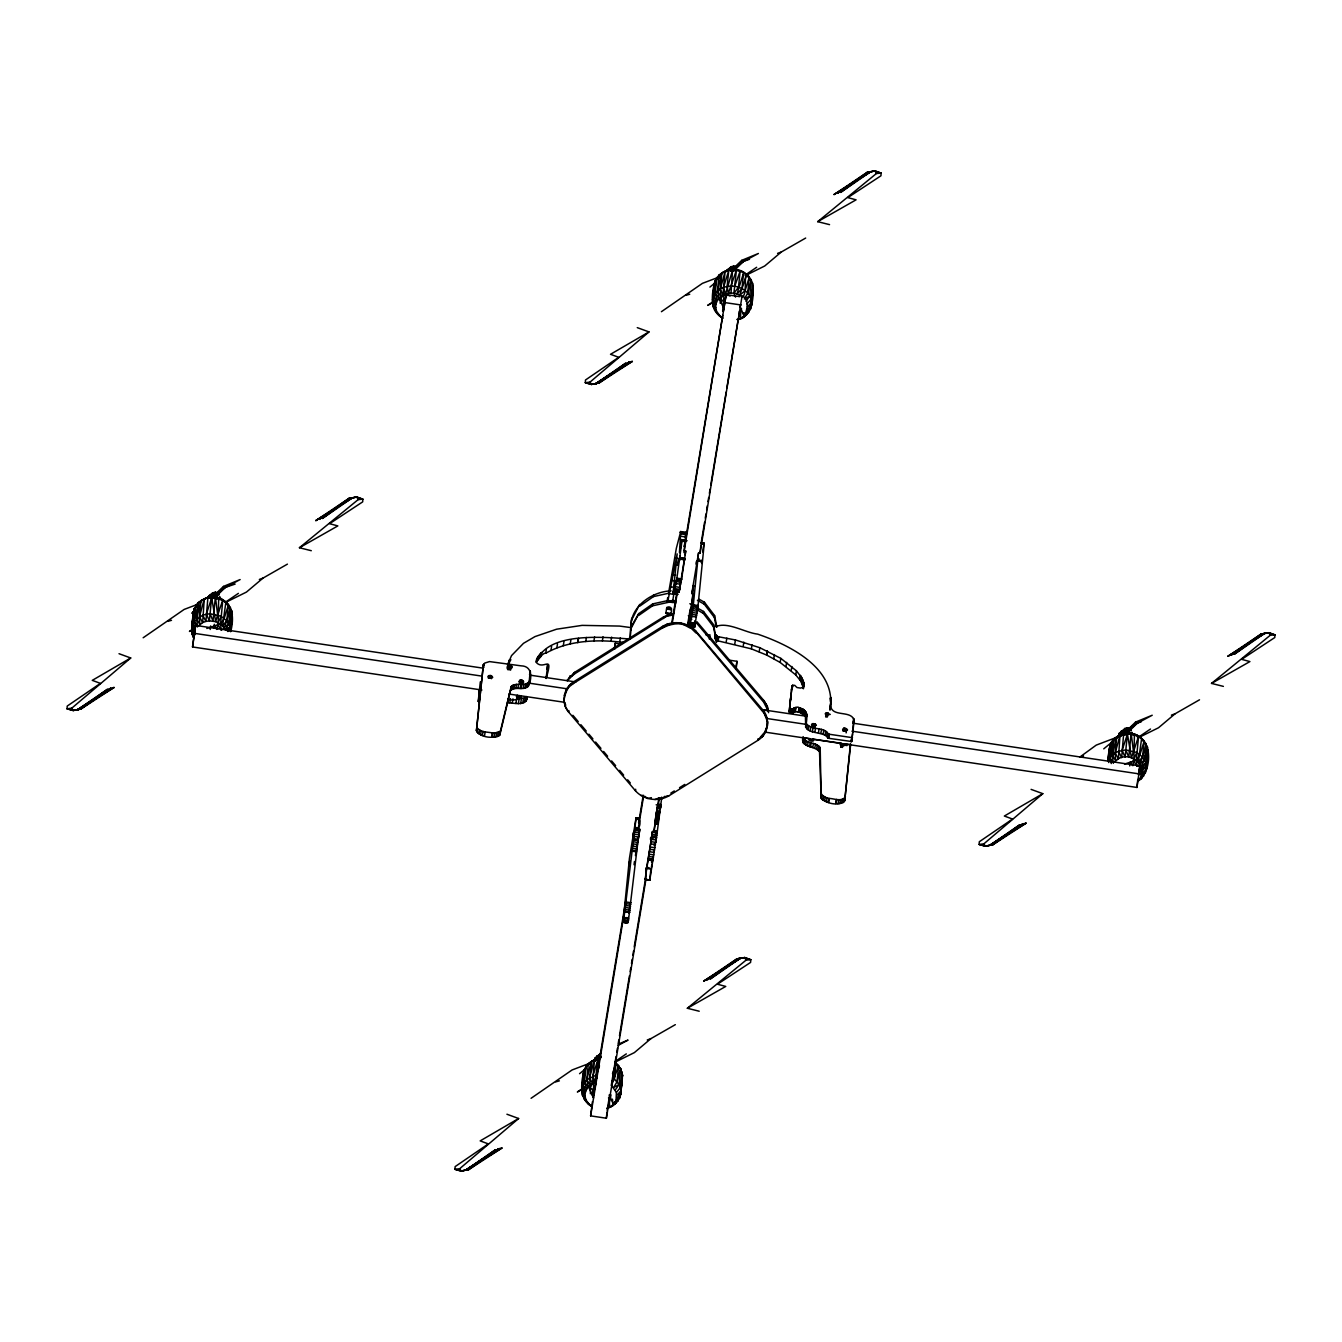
<?xml version="1.0" encoding="UTF-8"?>
<svg xmlns="http://www.w3.org/2000/svg" width="1342" height="1342" viewBox="0 0 1342 1342"><rect width="100%" height="100%" fill="white"/><g stroke="black" fill="none" stroke-linecap="round" stroke-linejoin="round"><path stroke-width="1.5" d="M193.869 633.474L193.449 637.467C187.729 625.942 199.052 614.753 198.13 602.893L205.762 598.247L204.252 599.035L202.659 622.571L197.526 626.647L194.322 621.531L195.882 605.527C201.619 597.945 212.992 594.187 221.598 599.136C233.944 605.024 233.726 620.004 230.757 631.461M850.459 743.585L844.755 800.587C839.421 806.693 826.605 803.69 821.203 798.373L819.526 751.906C815.382 745.515 799.295 747.913 803.17 736.624M805.653 725.418L805.368 714.548L805.133 715.907L799.765 712.367L794.43 711.612L791.394 713.139L789.146 711.881L792.099 685.678L794.682 685.292L796.997 687.557L800.402 688.077L802.684 687.456L803.942 685.494L802.231 678.415L796.427 670.832L780.843 658.385L759.84 647.716L735.45 639.966L717.718 636.611L715.403 634.481L714.732 638.54M1113.29 762.86L1112.367 755.127L1116.712 736.909L1118.792 735.986C1108.911 740.616 1108.425 750.933 1108.442 760.713L1110.069 757.76L1113.877 739.123L1121.509 734.477L1120 735.265L1118.406 758.8L1113.29 762.86L1110.069 757.76L1111.629 741.74C1118.372 732.397 1133.235 729.863 1141.623 738.469C1152.51 747.813 1150.027 772.707 1138.704 780.708M758.079 738.721L757.928 740.314L760.713 736.808L762.373 736.674C768.211 728.991 769.671 717.517 762.843 709.968L696.062 631.294C687.926 622.067 673.147 620.021 662.663 626.328L573.638 681.82C563.338 687.909 560.855 703.124 568.706 712.166L635.504 790.857C643.757 800.067 658.301 802.08 668.903 795.823L757.928 740.314C767.641 734.577 771.281 719.866 762.692 711.562L692.573 627.972L690.526 628.257L680.377 622.856L669.104 625.07L662.512 627.922L573.47 683.413L566.727 688.748L527.456 682.91M805.519 727.079C806.861 720.587 809.159 709.582 799.983 708.19C796.024 704.483 792.669 711.763 789.817 707.67M852.791 732.43L853.445 721.711M193.449 637.467L193.516 633.642M831.117 697.555L829.943 710.136C837.643 668.735 790.069 645.217 757.676 634.129C745.095 632.636 728.001 621.631 716.209 626.462M702.269 560.134C700.625 567.733 704.064 560 697.152 561.224L691.784 593.583L693.512 585.934L689.855 626.295L694.602 627.217L697.991 606.098L704.215 543.829L701.078 542.621M679.505 551.562L680.713 531.516L676.368 548.173L668.467 593.701M685.359 540.155L685.443 532.22L680.428 531.549M679.706 588.35C679.74 580.7 681.367 598.331 674.305 590.95L672.476 602.474L667.729 601.853L677.173 553.86L673.047 593.885L675.127 581.354L674.321 591.57L675.68 582.73L675.429 585.011M679.018 591.856L673.483 591.218M507.444 664.961L511.537 655.601L523.497 643.321L534.988 636.594L556.595 629.197L582.109 625.372L619.551 626.077L630.74 627.57L630.237 637.265L630.774 627.502L638.758 613.613L652.698 603.9L668.232 600.478M631.076 630.019C628.459 607.943 650.786 591.637 671.084 590.832M631.696 618.293L630.74 627.57M592.124 1106.68L588.266 1103.694L592.124 1106.68C579.409 1100.121 580.767 1084.386 583.552 1072.543C584.911 1064.323 592.946 1059.241 600.595 1057.815L591.185 1061.539L586.773 1079.824L588.433 1086.668L593.567 1097.84M611.046 1094.904C605.091 1119.446 615.072 1100.625 620.759 1094.351L622.503 1074.992L620.608 1068.584L615.525 1062.898L620.608 1068.584L619.065 1084.571C624.751 1094.334 616.917 1105.875 606.886 1108.375L613.126 1105.355L612.422 1099.148M673.03 593.869L677.777 594.506M684.219 546.362L685.175 540.524L684.168 550.824L685.745 551.059L681.551 579.509L676.804 578.872L681.954 541.162C681.904 536.666 679.455 556.98 679.471 551.898M722.784 318.138L718.926 315.169L722.784 318.138C710.069 311.596 711.445 295.861 714.212 284.018C715.873 274.808 725.703 269.054 734.56 269.172C743.552 269.893 752.191 277.308 753.181 286.467C753.466 299.132 752.56 316.209 737.546 319.849L743.803 316.813L744.189 312.787M482.751 668.048L484.68 663.082L489.528 661.589L521.048 665.833C532.22 665.967 532.17 677.626 528.714 685.661C524.202 691.466 515.479 685.695 510.497 690.627L499.744 735.231C493.017 738.956 480.117 737.681 476.444 730.484L483.372 664.642L476.444 730.484M1142.663 766.483L1141.539 778.511L1138.368 780.306C1150.866 768.278 1131.356 750.681 1118.406 758.8L1115.202 752.979L1116.712 736.909L1124.613 733.47L1120 735.265L1115.202 752.979L1115.571 760.595L1112.367 755.127L1113.877 739.123L1116.46 737.966M197.526 626.647L196.62 618.914L200.948 600.696L203.028 599.757C194.925 603.866 191.94 612.137 192.879 620.826M1108.425 760.897L1110.019 744.709L1107.871 761.451M1138.318 774.435L1142.243 773.177L1146.32 769.687L1148.081 750.379L1146.32 747.578M583.065 1081.669L582.394 1095.156L589.423 1104.634L583.703 1098.31L585.817 1099.266C583.116 1092.321 588.031 1084.487 594.959 1082.625L598.096 1058.888L594.489 1059.912L589.574 1077.66L590.312 1084.94L586.773 1079.824L588.333 1063.72L594.472 1059.794L592.51 1083.615L589.574 1077.66L591.906 1061.606L586.068 1066.336L581.942 1088.58L585.213 1093.126L581.807 1091.902L583.552 1072.543L582.881 1085.376L585.817 1090.828L581.942 1088.58L583.351 1075.881M684.101 561.593L684.386 559.329L679.052 592.275M741.505 308.392C735.986 336.07 758.045 298.26 739.694 295.324C729.461 288.715 711.814 297.672 716.477 310.74L714.363 309.784L720.1 316.108L713.055 306.613L713.239 302.755M713.625 295.055L714.212 284.018L712.602 300.038L715.873 304.6L712.468 303.359L714.011 287.339L714.212 294.636M230.656 631.646L231.126 622.52M636.058 818.519L639.211 818.989L636.091 818.066C642.214 816.339 640.553 831.956 635.068 828.534L639.782 829.255L638.725 837.056L633.994 836.368L636.074 817.781L629.465 858.125L623.174 920.931C625.791 928.144 633.676 915.311 623.929 917.995L623.141 922.071L627.855 922.776M627.821 922.675L628.308 917.492M632.921 836.972L633.676 831.973L632.938 836.989M633.978 835.915L634.212 833.902M634.447 861.53L634.061 864.718M638.171 839.572L638.44 837.324L628.677 918.532L623.946 917.911M675.211 585.464L675.11 587.008M677.995 564.16L678.767 559.144L678.012 564.177M1146.32 769.687L1147.896 753.701L1146.471 766.366L1142.361 770.711M194.087 636.846L192.158 634.33L192.577 626.613M696.263 561.778L695.978 564.043M697.152 561.224L696.867 563.472L698.511 553.021L700.088 553.256L700.826 545.842M666.789 607.456C674.07 603.866 672.342 619.182 665.85 613.193M622.369 1078.314L619.87 1097.588L616.062 1100.155L616.381 1092.422L611.566 1085.493L618.628 1065.716L615.525 1062.898M752.09 292.992L753.03 289.788L750.53 309.046L746.722 311.629L751.436 305.825L753.181 286.467L751.034 299.182L751.621 302.487L747.528 306.563L751.436 305.825L753.181 286.467M195.546 609.251L193.349 611.717L191.587 631.025L194.858 634.682L192.678 624.483L194.255 608.496L197.744 605.225M214.066 627.905L214.284 624.298L216.75 629.398M1129.696 765.93L1129.93 762.323M528.933 684.303L530.224 670.899L529.553 674.976M645.049 879.547C648.287 872.384 641.812 863.762 651.273 868.962M651.356 839.22L645.099 879.362L649.78 880.235L650.887 868.995M228.845 607.037L231.747 610.862L228.761 623.695L224.231 627.653L226.764 620.826L228.475 604.789L224.164 600.948L230.455 607.708L226.764 620.826L222.621 625.724L220.574 624.047L222.772 600.226L221.598 599.136L225.859 602.256L222.621 625.724L225.422 629.801L230.103 626.848L232.317 614.15L230.707 630.153L227.771 631.495M1136.322 760.26L1138.536 736.439L1137.345 735.349L1141.623 738.469L1138.368 761.937L1142.528 757.039L1146.202 743.921L1139.928 737.161L1144.223 741.002L1142.528 757.039L1139.979 763.883L1144.525 759.924L1147.494 747.075L1142.092 739.442L1144.223 741.002L1139.945 754.539L1136.322 760.26L1124.529 764.068M593.6 1095.609L593.533 1081.937L596.351 1083.564L592.979 1089.771L592.376 1095.777M722.633 311.227L724.194 293.412L730.115 296.112M657.144 807.901L660.415 807.85L656.171 839.991L651.44 839.287L652.48 831.738L657.211 832.443L652.48 831.705M767.221 726.978L767.624 721.979L762.843 709.968M651.457 838.616C650.367 834.875 657.983 836.167 656.171 839.32M616.699 1097.823L620.759 1094.351L622.503 1074.992L620.373 1087.708L616.381 1092.422M695.139 620.977L694.602 627.217M830.631 706.06C832.375 717.601 851.482 709.683 854.166 720.52L851.65 741.522L828.702 738.318C823.2 730.014 803.053 735.819 806.022 722.248M789.146 711.881L792.099 685.678M227.872 605.779L226.345 603.229L228.475 604.789L224.198 618.327L220.574 624.047L215.676 621.648L209.386 620.893L206.333 614.082L212.07 596.838L207.859 597.995L205.913 621.396L202.659 622.571L199.455 616.75L200.948 600.696L208.849 597.257L204.252 599.035L199.455 616.75L199.807 624.365L196.62 618.914L198.13 602.893L200.713 601.753M1141.623 738.469L1131.155 733.235L1127.414 733.806L1125.133 757.106L1122.08 750.295L1127.817 733.067L1123.606 734.225L1121.677 757.626L1118.473 751.352L1115.202 752.979L1110.069 757.76L1111.277 763.564M1139.274 774.686L1139.66 761.099M218.83 594.942L211.919 594.607L209.386 620.893L205.913 621.396L202.709 615.122L194.322 621.531L195.529 627.335M490.954 675.68C487.817 683.296 488.807 671.134 492.715 677.358C491.709 679.471 485.737 677.274 488.656 675.63M521.518 680.176C520.26 688.043 520.059 675.445 519.572 682.91C518.7 676.318 527.809 683.33 521.266 682.742M747.058 303.896L751.034 299.182L749.725 296.028L751.268 280.042L743.803 272.292L736.909 294.133L741.992 288.58L746.722 274.657L740.969 270.715L728.773 270.346L721.845 273.013L717.433 291.281L719.111 298.125L724.244 309.314M547.687 665.146L546.11 678.482C553.76 653.051 543.862 670.782 536.465 662.612C545.422 630.925 605.628 637.316 629.901 639.01M586.068 1066.336L584.491 1082.457L586.907 1088.714L582.881 1085.376L584.441 1069.322M583.166 1087.171L582.394 1095.156L585.129 1096.246L581.807 1091.902M620.373 1087.708L621.916 1071.755M609.167 1094.955L613.428 1104.265L618.243 1100.557L614.971 1102.302L619.87 1097.588L620.256 1093.562M620.658 1089.553L621.43 1081.518M622.503 1074.992L620.96 1091.012L616.85 1095.106L620.759 1094.351M713.541 296.834L717.433 291.281L718.993 275.194L720.553 275.244L716.729 277.794L715.152 293.915L717.584 300.189L713.541 296.834L715.101 280.78L719.111 277.744L716.729 277.794L713.541 296.834L716.477 302.302L712.602 300.038L714.011 287.339M751.034 299.182L752.594 283.212M751.705 297.001L750.53 309.046L745.632 313.76L748.92 312.032L744.105 315.722L739.828 306.412M193.349 611.717L191.755 627.687L194.858 634.682M481.929 690.023L192.527 646.961L195.58 625.406L482.885 668.131M192.527 646.961L195.58 625.406M207.859 597.995L215.391 597.005L212.992 621.061L210.073 613.663L202.709 615.122M230.237 630.69L231.025 622.688M480.319 681.853L478.222 701.312C481.493 701.9 477.031 691.281 479.631 689.704L479.413 691.046M526.685 696.565C527.691 707.033 513.416 702.638 507.461 702.839L508.132 698.779C512.98 703.527 531.768 692.472 525.947 701.078M568.874 710.572L568.706 712.166L565.217 706.378L563.942 700.004L566.727 688.748M573.638 681.82L573.47 683.413L569.83 684.806L564.311 695.341M567.632 680.746L570.149 676.016L571.759 675.932L574.611 672.359L566.978 680.579L574.443 673.969L574.611 672.359L663.636 616.867L673.902 613.562M614.653 649.192L615.24 643.204L621.43 644.126M630.572 629.432L638.758 613.613M631.495 620.222L639.681 604.403M646.106 878.339L606.366 1118.222L590.614 1115.873L592.443 1101.665M638.574 615.542L652.514 605.829L652.698 603.9M639.497 606.332L653.42 596.603L653.621 594.691M635.504 790.857L635.672 789.247M606.366 1118.222L606.953 1112.199M628.71 913.348L629.13 909.205M617.052 1081.669L618.628 1065.716L617.387 1065.313L618.645 1068.031L620.608 1068.584L617.052 1081.669L613.68 1087.506L619.065 1084.571L614.435 1079.153L616.045 1063.199L612.506 1073.65M662.663 626.328L662.512 627.922L667.091 624.164L669.104 625.07L672.325 622.839L677.458 591.856M663.468 618.477L663.636 616.867L673.097 614.988L670.228 614.015L574.443 673.969M654.108 831.537L655.181 821.17L658.335 821.623M660.415 808.32L661.723 797.098M689.889 626.513L693.277 605.393L698.511 553.021M683.95 552.602L726.173 294.636L739.945 296.683M696.062 631.294L695.894 632.887L688.06 625.204L693.193 594.204M761.753 710.17L767.96 710.539L763.665 702.118L696.867 623.443L697.018 621.832L763.816 700.507L767.305 706.295L768.58 712.686M703.51 611.466L713.642 624.751L716.561 642.231L713.441 626.68L703.325 613.378L703.51 611.466L696.683 607.574M716.309 627.184L714.363 617.454L704.248 604.168L704.433 602.239L699.316 599.337M700.038 552.887L741.925 296.985M713.441 626.68L713.642 624.751M714.363 617.454L714.565 615.542L704.433 602.239M748.048 276.771L749.289 277.173L745.095 290.61L739.694 295.324L741.992 288.58L743.619 272.594L734.56 269.172L725.133 271.269L721.845 273.013L720.251 289.134L720.99 296.414L717.433 291.281C726.676 282.676 743.468 284.957 749.725 296.028L744.34 298.981L747.729 293.126L749.289 277.173C741.858 266.202 748.584 293.948 742.227 296.951M736.154 669.289L736.959 661.304L728.706 660.079M763.665 702.118L763.816 700.507L767.305 706.295L767.96 710.539M844.655 801.073L850.61 744.709L844.034 743.736L843.816 745.078L847.104 745.565M1131.155 733.235L1128.756 757.274L1125.821 749.893L1118.473 751.352M760.713 736.808L764.806 732.095L1136.959 787.452L1137.764 779.434M1136.959 787.452L1140.012 765.879L852.707 723.153M1137.345 760.478L1140.197 764.638L1141.539 778.511L1140.18 778.159L1143.787 775.877L1141.472 775.793L1145.397 772.908L1146.185 764.906M210.073 613.663L221.078 616.28L218.159 622.654L218.679 597.827L225.859 602.256M720.134 303.208L721.191 295.274M852.556 733.789L851.65 741.522M1107.938 761.25L1108.945 751.252M1125.821 749.893L1136.842 752.493L1133.906 758.884L1134.426 734.04L1138.536 736.439L1131.423 757.861L1127.414 733.806L1123.606 734.225M192.158 634.33L192.56 630.321M231.747 610.862L230.707 630.153L232.149 617.488M1108.727 762.541L1109.146 758.549M1147.494 747.075L1146.471 766.366L1142.059 768.379L1145.867 763.078L1148.081 750.379M735.567 297.102L733.873 293.378L736.423 270.195L728.337 293.412L727.129 286.416L728.773 270.346L723.506 287.49L723.187 295.072L720.251 289.134L725.15 271.369L723.506 287.49L725.619 294.099L732.564 269.96L731.004 293.21M230.455 607.708L228.761 623.695L225.422 629.801M623.963 917.827L633.877 836.552M546.446 677.609L546.781 674.422M660.985 804.663L657.848 804.043M650.434 839.371L650.685 837.374M680.26 558.071L684.99 558.624M651.558 862.336L651.742 860.826M655.601 835.21L655.835 833.332M1124.613 735.366L1124.915 728.505L1127.716 727.8L1130.551 728.823L1123.791 730.518L1119.228 733.403L1121.358 734.359L1125.082 731.658L1127.75 731.373L1127.649 729.494L1124.126 729.863L1119.228 733.403L1122.835 732.715L1121.174 731.239L1125.082 731.658L1123.606 734.963M665.85 613.294L666.773 607.624M681.551 579.509L679.824 587.712M210.208 629.499L210.677 625.909M207.188 597.978L209.067 595.898L211.516 597.693L214.972 597.358L215.357 594.271L218.427 598.029M599.421 1058.217L596.972 1056.439L596.62 1059.492L599.421 1058.217L599.824 1055.148L596.972 1056.439L594.456 1061.086M649.78 880.201L656.406 837.391M1130.518 733.705L1127.448 729.947L1127.045 733.017L1124.009 730.283L1123.606 733.369L1120.788 734.644L1121.14 731.575L1124.009 730.283L1130.92 730.618M194.255 608.496L191.755 627.687L195.009 632.267M655.718 836.888L655.886 835.378L655.567 838.012M679.941 557.651L680.142 555.923L679.388 560.889L679.941 557.651L684.672 558.356L684.152 561.51M638.691 836.62L639.782 829.255M655.97 839.689L655.651 842.323L655.986 840.528M652.782 839.555L652.917 838.633M667.008 601.837L667.712 597.509M651.524 866.529L651.96 864.131L651.541 867.368M701.916 561.577L702.101 560.419M654.108 845.343L654.342 843.833M530.224 670.899L530.006 674.355M590.514 1083.816L590.379 1093.764M633.776 837.173L633.458 838.901L634.196 833.885M638.507 837.878L638.222 839.488M651.273 839.824L646.492 868.459M813.973 723.64L813.52 726.341L812.027 726.357L812.48 723.657L816.355 725.284L813.705 726.207M845.141 728.27L844.688 730.987L843.195 731.004L843.648 728.287L847.523 729.931L844.873 730.836M478.339 701.547L478.893 697.253M478.524 701.698L479.195 697.622M478.926 701.832L479.379 697.706M476.444 730.987L477.115 726.408M476.846 732.078L477.115 726.928M477.718 733.151L477.517 728.018M478.993 734.124L479.681 730.048L478.389 729.075M488.74 678.23L489.193 675.512L488.404 678.28M489.344 678.213L489.796 675.496M489.897 678.264L490.35 675.546M480.587 734.93L481.258 730.853L479.681 730.048M491.507 675.882L491.357 678.733M482.365 735.55L483.053 731.474L481.258 730.853M484.445 735.97L485.217 731.927L494.644 733.135L500.415 731.172L511.168 686.567C516.083 681.4 526.349 687.943 529.654 680.679M491.692 737.06L492.363 732.984M492.095 737.11L492.766 733.034M493.973 737.194L494.644 733.135M495.869 737.06L496.557 732.984M509.088 660.18L508.417 664.24L510.866 659.66M507.846 669.708C504.156 663.72 515.076 665.263 511.654 668.064C510.195 668.92 505.85 666.957 508.517 665.649M508.383 669.608L509.054 665.548M497.53 736.657L498.201 732.581M508.987 669.591L509.658 665.515M509.541 669.641L510.212 665.565M498.821 736.037L499.492 731.977M510.145 669.775L510.816 665.699M499.744 735.231L500.415 731.172M510.698 669.96L511.369 665.9M510.497 690.627L511.168 686.567M511 690.123L511.671 686.064M509.809 702.722L510.48 698.645M512.275 689.335L512.963 685.259M513.919 688.765L514.59 684.688M512.292 702.923L512.963 698.863M515.848 688.429L516.519 684.37M517.911 688.362L518.582 684.286M515.898 703.493L517.24 695.374L517.24 696.683L520.159 697.102L520.394 695.76L521.35 696.951L517.794 697.639L516.351 696.532L517.24 695.374M520.511 682.843L520.964 680.126M520.092 688.53L520.931 684.437M522.675 680.511L522.524 683.363L522.122 680.31M518.347 703.694L519.018 699.635M521.233 688.53L521.904 684.47M520.629 703.594L521.3 699.518M523.363 688.412L524.034 684.353M522.709 703.174L523.38 699.098M525.242 688.043L525.913 683.967M524.42 702.453L525.091 698.394M526.802 687.423L527.49 683.363M525.645 701.48L526.316 697.404M527.96 686.634L529.385 681.585M530.04 675.076L530.459 671.637M526.265 700.339L526.802 697.203L526.55 698.058M536.766 658.721C534.015 668.417 541.413 652.212 545.708 653.252C569.226 640.033 597.542 639.295 623.695 642.432M536.297 662.327L537.219 657.798M537.102 660.901L537.773 656.842M537.79 659.928L538.461 655.852M538.578 658.905L539.249 654.846M539.484 657.865L540.155 653.806M539.836 657.513L540.507 653.453M540.205 657.161L540.876 653.084M540.608 656.808L541.279 652.732M541.044 656.456L541.715 652.397M545.708 653.252L546.379 649.192M547.016 669.205L547.486 664.609M550.958 650.417L551.629 646.341M556.829 647.901L557.5 643.825M563.271 645.737L563.942 641.661M570.233 643.942L570.904 639.882M577.664 642.55L578.335 638.473M577.899 642.516L578.57 638.44M585.749 641.543L586.42 637.467M593.919 640.99L594.607 636.913M602.357 640.855L603.028 636.796M610.962 641.174L611.633 637.098M614.233 649.276L615.24 643.204M619.685 641.912L620.356 637.853M676.754 578.687L675.278 586.689L680.008 587.393M638.574 822.596L639.245 818.553L636.091 818.066M593.13 1097.521L626.009 899.106M638.691 822.646L643.137 795.772M671.738 623.141L677.207 590.195M684.386 546.781L722.751 315.303M723.439 311.176L726.173 294.636M590.614 1115.873L624.55 911.168M625.221 907.024L625.909 902.898M643.388 797.433L638.255 828.45L635.118 827.964M685.108 554.883L685.745 551.059M635.42 855.542L638.44 837.324M656.523 837.542L651.625 836.804L652.531 831.302L657.261 832.023M607.154 1110.203L609.553 1095.726M611.264 1085.393L616.062 1056.473M616.75 1052.329L617.437 1048.203M618.125 1044.059L618.813 1039.933M619.484 1035.789L629.415 975.852M630.103 971.725L630.79 967.599M631.478 963.455L632.166 959.329M632.854 955.185L633.525 951.059M634.212 946.915L645.519 878.725M654.762 822.914L658.872 798.104M687.825 623.443L688.832 617.337L691.667 617.203L688.312 615.71M689.167 615.273L690.207 609.067M704.584 522.256L701.161 542.923L704.215 543.829L701.061 543.359M705.271 518.129L705.959 513.986M706.647 509.859L707.335 505.733M708.006 501.589L708.693 497.463M709.381 493.319L710.069 489.193M710.757 485.049L726.156 392.049M726.844 387.922L738.15 319.715M738.838 315.571L739.526 311.445M653.99 830.782L659.476 797.685L662.311 798.675L664.659 796.36M702.587 551.898L703.51 546.395M709.314 639.094L710.035 634.9L705.959 634.9M714.984 638.591L715.655 634.531M715.252 638.691L715.923 634.615M715.521 638.826L716.158 634.749M715.705 638.96L716.376 634.9M716.527 635.202L716.662 640.537L751.352 648.857L766.601 655.03L780.172 662.445L795.756 674.909L800.872 681.199L803.338 687.909M716.041 640.134L716.712 636.074M716.326 640.352L716.98 636.276M716.662 640.537L717.333 636.477M717.047 640.671L717.718 636.611M717.484 640.771L718.155 636.695M718.155 640.872L718.826 636.796M726.156 642.197L726.827 638.138M734.762 644.043L735.45 639.966M735.953 667.377L736.959 661.304M743.183 646.257L743.854 642.197M751.352 648.857L752.023 644.781M759.169 651.776L759.84 647.716M766.601 655.03L767.272 650.954M766.836 655.131L767.507 651.071M773.764 658.67L774.435 654.594M780.172 662.445L780.843 658.385M785.993 666.437L786.664 662.361M791.193 670.597L791.881 666.521M791.344 690.006L792.3 685.477M790.388 699.266L791.059 695.206M791.629 689.536L792.602 685.309M790.102 702.47L790.774 698.41M792.954 685.208L791.931 689.385M789.499 712.434L789.935 708.09M795.756 674.909L796.427 670.832M789.75 712.619L790.438 708.559M790.153 712.837L790.824 708.761M790.606 712.988L791.294 708.928M791.109 713.105L791.797 709.029M791.394 713.139L792.065 709.062M791.897 713.139L792.568 709.079M792.367 713.072L793.038 709.012M792.686 712.988L793.357 708.912M793.005 712.82L793.676 708.761M793.206 712.619L794.078 708.006M793.625 711.881L794.296 707.804M793.927 711.73L794.699 707.62M794.43 711.612L795.101 707.553M799.647 679.371L800.318 675.311M800 679.84L800.671 675.781M794.883 711.596L795.554 707.519M800.318 680.293L800.989 676.234M795.37 711.629L796.041 707.57M800.604 680.746L801.275 676.687M800.872 681.199L801.543 677.14M801.543 682.474L802.231 678.415M802.13 683.699L802.801 679.622M802.583 684.856L803.271 680.78M798.389 712.082L799.06 708.022M802.952 685.947L803.623 681.87M798.859 712.166L799.53 708.09M803.086 686.467L803.757 682.39M803.204 686.97L803.875 682.893M799.312 712.25L799.983 708.19M803.355 688.362L803.959 683.38M803.355 688.782L804.026 684.705M799.765 712.367L800.436 708.291M800.184 712.485L800.855 708.408M800.604 712.619L801.275 708.542M801.006 712.753L801.677 708.693M801.392 712.921L802.063 708.844M801.761 713.088L802.432 709.029M802.13 713.273L802.801 709.197M802.466 713.458L803.137 709.398M802.801 713.659L803.472 709.599M803.12 713.877L803.791 709.801M803.422 714.095L804.093 710.019M803.707 714.313L804.378 710.253M804.227 714.783L804.898 710.723M804.68 715.286L805.351 711.226M805.083 715.806L805.754 711.746M805.636 715.001L806.089 712.283M805.905 715.554L806.341 712.837M806.089 716.108L806.542 713.407M806.223 716.678L806.659 713.961M806.257 717.802L806.727 714.531M802.751 741.254L803.204 738.066L803.271 739.039M805.586 724.512L806.039 721.795M803.506 737.697L803.355 742.914L803.506 737.697L809.914 738.654C808.471 740.331 813.688 741.069 812.866 739.09L841.082 743.283L840.864 744.642L843.816 745.078M805.737 727.582L806.207 723.036M804.328 744.022L804.999 739.962L804.043 738.838M806.727 728.891L807.398 724.831L806.408 723.523M805.737 745.078L806.408 741.019L804.999 739.962M808.253 730.098L808.924 726.022L807.398 724.831M807.481 746.001L808.152 741.925L806.408 741.019M810.182 731.105L810.853 727.045L808.924 726.022M812.598 726.29L813.051 723.59L812.027 726.357M809.511 746.739L810.199 742.663L808.152 741.925M813.218 726.307L813.671 723.59M812.38 731.876L813.051 727.817L810.853 727.045M810.618 747.075L811.155 742.931L810.199 742.663M814.963 726.794L815.617 724.21L814.124 726.475L814.577 723.757M814.695 726.676L815.131 723.959M814.795 732.397L815.466 728.337L813.051 727.817M812.782 747.544L813.453 743.468L811.155 742.931M814.779 748.215L815.45 744.139L813.453 743.468M818.419 732.917L819.09 728.84L815.466 728.337M816.573 749.088L817.244 745.028L815.45 744.139M818.05 750.128L818.737 746.068L817.244 745.028M820.851 733.437L821.539 729.377L819.09 728.84M819.14 751.268L819.811 747.209L818.737 746.068M819.526 751.906L819.811 747.209M825.649 716.846L826.32 712.787L830.212 714.414L826.404 715.001L825.179 713.827L826.32 712.787M823.116 734.242L823.803 730.182L821.539 729.377M826.219 716.779L826.89 712.719M826.857 716.796L827.528 712.736M827.444 716.88L828.115 712.82M825.045 735.265L825.716 731.205L823.803 730.182M830.312 706.462L831.034 701.967M826.504 736.439L827.175 732.363L825.716 731.205M827.46 737.714L828.131 733.638L827.175 732.363M827.611 737.882L828.131 733.638M827.829 738.033L828.282 733.806M828.098 738.167L828.5 733.973M828.4 738.268L828.769 734.108M828.702 738.318L829.071 734.208M821.203 798.373L820.197 747.846M821.925 799.429L821.874 794.296M823.065 800.402L823.736 796.326L822.612 795.353M824.592 801.275L825.263 797.198L823.736 796.326M826.42 801.979L827.091 797.903L825.263 797.198M828.266 802.432L828.937 798.356L827.091 797.903M828.651 802.499L829.322 798.423C834.053 798.557 842.541 802.248 845.426 796.511M840.713 747.309L841.166 744.592M843.766 730.937L844.219 728.22L843.195 731.004M841.3 747.276L841.736 744.558M844.386 730.954L844.839 728.236M841.904 747.326L842.357 744.625M842.457 747.444L842.91 744.726M846.299 728.605L846.114 731.44L845.745 728.404M846.114 732.917L846.785 728.857M836.469 799.497L835.798 803.556L836.67 799.53M837.995 803.757L838.683 799.698M853.596 718.473L853.21 723.053L853.881 718.993M839.857 803.69L840.528 799.614M853.713 723.237L854.082 719.564M851.902 737.563L850.845 741.623L852.472 737.278M850.392 746.068L850.61 744.709M851.432 741.606L852.17 737.53M841.551 803.372L842.222 799.295M842.994 802.801L843.665 798.742M844.051 802.03L844.722 797.953M1138.721 773.629L1140.012 765.879M649.847 879.916L645.116 879.211M195.882 605.527L192.678 624.483L194.842 627.687M483.271 666.706L483.724 663.988L483.053 668.064L483.992 667.142M1108.442 760.713L1111.629 741.74M645.066 879.48L649.813 880.067M703.778 544.902L704.215 543.074M674.321 564.965L677.492 565.301M676.821 578.805L681.619 579.14M697.572 558.691L699.148 558.909M693.126 585.515L694.703 585.749M646.508 868.425L651.206 869.163M594.389 1060.885L595.043 1058.268L600.746 1053.353L595.043 1058.268L597.173 1059.207L600.914 1056.523L599.958 1054.728M1120.855 736.355L1121.358 734.359L1118.574 736.037L1121.14 731.575L1123.606 733.369L1127.045 733.017M767.389 725.368L764.806 732.095M747.729 293.126L751.268 280.042L749.306 279.505M762.373 736.674L762.961 734.594M217.656 614.804L215.676 621.648L211.667 597.593L222.772 600.226L217.656 614.804L215.525 597.861M598.096 1058.888L592.845 1076.016L594.959 1082.625M569.478 678.196L570.149 676.016M597.056 1078.448L596.469 1074.942L599.488 1065.8M734.762 286.215L740.147 271.084L738.503 287.104L733.873 293.378M213.814 597.458L215.357 594.271M1125.888 733.135L1127.448 729.947M724.261 307.066L723.64 301.245L727.012 295.039M209.906 598.129L212.824 592.828L215.626 592.124L219.081 594.506M596.922 1060.297L600.746 1053.353M1121.107 735.433L1124.915 728.505L1127.817 730.283L1127.716 727.8L1124.126 729.863L1127.75 731.373M582.881 1085.376L586.773 1079.824L596.469 1074.942M731.172 270.933L729.964 268.769L731.088 266.756L733.889 266.051L736.724 267.075L729.964 268.769L725.401 271.654L733.889 266.051L733.99 268.534L731.088 266.756L725.401 271.654M218.461 593.147L215.743 594.607L212.824 592.828L207.138 597.727L215.659 595.714L215.559 593.818L212.053 594.187L212.992 595.999L209.1 595.563L210.744 597.039M731.088 266.756L730.3 268.115L731.256 269.91L733.906 269.625L733.822 267.746L730.3 268.115L733.906 269.625M720.872 303.225L720.537 299.216L723.288 294.854M593.533 1081.937L589.876 1087.758L592.979 1089.771M745.984 301.329L749.725 296.028M615.324 1089.872L619.065 1084.571M227.251 630.841L230.103 626.848L226.764 620.826L221.078 616.28M725.452 271.906L730.182 268.534L733.621 268.182L735.668 270.698M223.409 588.031L212.439 597.089L225.154 587.595L240.134 579.559L223.46 586.437L212.439 597.089L213.529 597.727L223.409 588.031L235.152 584.072M213.999 598.498L225.154 587.595L223.46 586.437M733.185 270.262L741.673 261.958L749.49 259.308M733.655 271.067L743.401 261.522L758.398 253.487L741.707 260.365L730.702 271.017L741.673 261.958M1135.5 723.707L1124.529 732.766L1137.228 723.271L1152.224 715.236L1135.533 722.113L1124.529 732.766L1125.602 733.403L1135.5 723.707L1141.371 721.728M1127.481 732.816L1137.228 723.271L1135.533 722.113M1111.176 743.619L1113.491 741.455M611.734 1081.501L614.435 1079.153M130.728 657.983L92.279 680.36L100.449 683.38L67.201 706.077L67.1 708.794L71.797 708.157L130.728 657.983L119.019 653.705M648.991 331.91L610.526 354.288L618.712 357.308L585.464 380.004L585.364 382.705L590.044 382.084L648.991 331.91L637.265 327.633M518.633 1118.507L480.184 1140.885L488.354 1143.904L455.123 1166.617L455.005 1169.318L459.702 1168.697L518.633 1118.507L506.924 1114.229M1042.818 793.659L1004.353 816.037L1012.539 819.056L979.291 841.753L979.19 844.453L983.871 843.833L1042.818 793.659L1031.092 789.381M212.824 592.828L207.138 597.727L211.701 594.841L215.743 594.607L215.626 592.124L212.053 594.187L215.659 595.714M1119.228 733.403L1124.915 728.505M747.36 309.281L751.436 305.825M287.423 564.126L263.066 578.067L246.458 592.074L225.406 602.508M299.434 547.737L337.832 525.913L329.562 523.699L362.709 501.858L362.81 499.174L358.146 499.627L299.434 547.737L311.294 550.706M805.67 238.054L781.329 251.994L764.705 266.001L745.414 275.563M817.697 221.665L856.079 199.824L847.825 197.609L880.956 175.785L881.073 173.101L876.393 173.537L817.697 221.665L829.557 224.634M675.328 1024.651L650.987 1038.591L634.363 1052.614L615.072 1062.159M687.356 1008.261L725.737 986.437L717.467 984.223L750.614 962.399L750.732 959.698L746.051 960.151L687.356 1008.261L699.216 1011.231M1199.513 699.803L1175.156 713.743L1158.532 727.75L1139.241 737.312M1211.524 683.413L1249.905 661.572L1241.652 659.358L1274.799 637.534L1274.9 634.85L1270.22 635.286L1211.524 683.413L1223.384 686.383M191.654 613.177L194.624 610.727M709.918 287.087L715.823 282.206M579.576 1073.701L585.481 1068.819M1103.745 748.853L1112.619 741.522M1115.571 739.073L1118.523 736.641L1096.263 745.095L1079.874 757.039L1083.581 755.999M732.279 269.826L743.401 261.522L741.707 260.365M143.158 637.769L184.173 609.419L197.173 604.487M661.421 311.696L702.436 283.347L719.127 277.006M531.08 1098.293L572.095 1069.96L590.648 1062.898M350.564 498.117L322.332 518.515L352.325 497.865L356.804 497.043L362.81 499.174L356.804 497.043L348.987 498.352L315.823 520.612L352.325 497.865L348.987 498.352L319.262 519.388L350.564 498.117L356.804 497.043L358.146 499.627M868.811 172.028L840.578 192.443L870.572 171.793L875.051 170.954L881.073 173.101L875.051 170.954L867.251 172.279L834.087 194.54L870.572 171.793L867.251 172.279L837.509 193.315L868.811 172.028L875.051 170.954L876.393 173.537M738.469 958.641L710.237 979.039L740.23 958.389L744.709 957.567L750.732 959.698L744.709 957.567L736.892 958.876L703.745 981.136L740.23 958.389L736.892 958.876L707.167 979.928L738.469 958.641L744.709 957.567L746.051 960.151M1262.637 633.776L1234.405 654.191L1264.399 633.541L1268.878 632.719L1274.9 634.85L1268.878 632.719L1261.077 634.028L1227.913 656.288L1264.399 633.541L1261.077 634.028L1231.335 655.064L1262.637 633.776L1268.878 632.719L1270.22 635.286M79.413 709.314L107.628 689.134L77.635 709.683L73.156 710.505L67.1 708.794L73.156 710.505L81.006 708.962L114.07 687.473L110.698 688.228L77.635 709.683L110.698 688.228L81.006 708.962L77.635 709.683L114.07 687.473M597.676 383.242L625.875 363.045L595.898 383.611L591.419 384.433L585.364 382.705L591.419 384.433L599.253 382.873L632.334 361.401L628.945 362.155L595.898 383.611L628.945 362.155L599.253 382.873L595.898 383.611L632.334 361.401M467.318 1169.838L495.533 1149.658L465.557 1170.207L461.078 1171.046L455.005 1169.318L461.078 1171.046L468.912 1169.486L501.975 1148.014L498.603 1148.752L465.557 1170.207L498.603 1148.752L468.912 1169.486L465.557 1170.207L501.975 1148.014M991.503 844.99L1019.702 824.793L989.725 845.359L985.246 846.181L979.19 844.453L985.246 846.181L993.08 844.621L1026.16 823.149L1022.789 823.904L989.725 845.359L1022.789 823.904L993.08 844.621L989.725 845.359L1026.16 823.149M225.288 602.273L238.406 593.365M745.179 275.076L756.67 267.276M614.837 1061.673L626.328 1053.889M1137.379 737.932L1150.497 729.025M192.829 629.18L189.44 631.461L192.829 629.599M712.77 301.95L707.704 305.389L712.787 302.587M582.428 1088.563L577.345 1091.985L582.428 1089.201M834.087 194.54L870.572 171.793L867.251 172.279M315.823 520.612L352.325 497.865L348.987 498.352M670.799 793.122L674.288 790.941M679.538 787.687L684.772 784.416M703.745 981.136L740.23 958.389L736.892 958.876M1227.913 656.288L1264.399 633.541L1261.077 634.028M718.993 275.194L722.566 273.063M618.058 1045.452L628.039 1040.084L618.779 1043.908M221.195 630.052L224.45 628.425L220.625 622.889L221.195 630.052L218.444 625.439M1133.319 765.51L1133.269 760.109L1136.942 766.265L1140.197 764.638M214.972 597.358L211.919 594.607L209.067 595.898L211.701 598.012M744.105 315.722L746.655 314.649L742.227 317.467L743.803 316.813L743.317 312.686M613.428 1104.265L615.978 1103.174L611.566 1106.009L613.126 1105.355M654.946 799.58L659.476 797.685M519.824 680.26L519.002 681.585L521.686 683.028M777.588 253.37L781.329 251.994M259.341 579.459L263.066 578.067M1171.415 715.135L1175.156 713.743M647.247 1039.983L650.987 1038.591M638.205 829.02L634.867 830.161L639.58 830.866M206.802 628.475L220.574 624.047M812.48 723.657L811.44 725.032L814.124 726.475M843.648 728.287L842.608 729.679L845.292 731.122M736.875 319.48L740.482 318.457L739.492 310.941M686.047 295.29L689.738 294.25M167.784 621.363L171.491 620.323M555.705 1081.887L559.396 1080.847M213.529 597.727L217.119 596.771M1125.602 733.403L1129.209 732.447M809.914 738.654C805.586 740.834 816.255 742.73 813.051 739.19M841.082 743.283C836.687 745.649 847.825 747.226 844.034 743.736M1118.624 736.221L1121.878 735.483M653.42 596.603L668.953 593.181M652.514 605.829L669.977 601.971M651.407 797.685L647.565 798.49L645.016 796.41M599.253 382.873L591.419 384.433L590.044 382.084M81.006 708.962L73.156 710.505L71.797 708.157M993.08 844.621L985.246 846.181L983.871 843.833M468.912 1169.486L461.078 1171.046L459.702 1168.697M666.068 796.175L668.903 795.823M685.443 532.22L684.739 533.093L680.025 532.388M1142.243 773.177L1145.397 772.908M640.855 795.471L643.724 795.37M688.06 625.204L672.325 622.839M588.333 1063.72L589.876 1063.787M1127.414 733.806L1135.03 734.946M727.347 269.49L731.256 269.91M600.914 1056.523L597.005 1056.104L598.666 1057.563L595.043 1058.268L599.606 1055.382L600.83 1057.53M485.217 731.927L483.053 731.474M725.385 302.655L741.12 304.986M680.88 532.288L685.611 532.992M680.931 533.881L685.645 534.586M680.847 536.263L685.561 536.968M680.629 539.45L686.752 540.574M681.921 539.954L686.752 540.759M682.021 540.205L685.158 540.86M681.988 540.742L686.467 541.413M681.954 541.162L685.091 541.631M701.01 543.996L704.147 544.466M697.471 559.983L702.202 560.671M697.404 560.503L702.118 561.208M679.874 558.188L684.957 558.96M680.209 558.457L684.906 559.245M675.798 558.138L678.951 558.607M680.159 558.758L684.873 559.463M680.126 558.977L684.839 559.681M680.109 559.128L684.823 559.832M672.476 574.577L675.63 575.047M676.938 578.201L681.669 578.888M676.636 579.09L681.35 579.794M676.418 580.063L681.149 580.767M671.436 580.365L676.15 581.069M676.133 581.589L680.864 582.294M675.798 583.552L680.528 584.256M670.312 586.739L675.026 587.444M674.942 588.635L679.673 589.339M674.674 590.128L679.404 590.832M691.784 593.583L693.361 593.818M674.288 591.05L679.186 591.839M673.432 591.604L676.569 592.074M673.348 592.124L676.502 592.594M673.265 592.627L676.418 593.097M673.231 592.879L676.385 593.349M673.164 593.281L676.318 593.751M673.047 593.617L677.76 594.321M669.121 593.65L673.852 594.355M672.157 600.344L676.15 600.948M667.997 600.411L672.728 601.115M667.897 600.998L672.627 601.702M693.328 604.839L698.058 605.544M667.846 601.333L672.56 602.038M667.796 601.602L675.965 602.86M693.277 605.393L697.991 606.098M693.109 606.852L697.823 607.54M692.875 608.597L697.588 609.302M692.606 610.543L697.32 611.247M666.739 607.859L671.47 608.547M666.706 608.111L671.419 608.882M666.655 608.463L671.386 609.167M666.622 608.748L671.336 609.453M692.304 612.506L697.035 613.21M666.571 609.067L671.302 609.704M692.019 614.435L696.733 615.139M691.7 616.431L696.448 616.968M665.917 612.942L670.681 613.428M665.867 613.244L670.614 613.831M690.677 622.587L695.391 623.292M690.61 622.923L695.341 623.627M690.375 624.349L695.089 625.053M690.14 625.523L694.871 626.228M689.855 626.295L694.703 626.966M530.425 675.211L575.835 681.971M761.803 709.633L807.23 716.376M194.775 633.407L481.996 676.133M767.188 718.557L806.458 724.412M851.918 731.172L1139.207 773.898M829.373 734.259L851.516 737.546M508.803 694.015L564.613 702.319L565.737 705.288M657.781 804.563L660.935 805.032M656.154 804.781L660.868 805.485M657.664 805.401L660.818 805.871M657.597 805.905L660.75 806.374M657.513 806.408L660.667 806.877M657.446 806.877L660.6 807.347M657.412 807.096L660.549 807.565M660.482 807.934L657.228 807.414L660.432 808.203M657.077 808.287L660.23 808.756M656.641 810.887L659.794 811.356M656.573 811.306L659.727 811.759M656.506 811.725L659.66 812.195M656.439 812.145L659.593 812.615M656.372 812.581L659.526 813.051M656.305 813.017L659.459 813.47M656.238 813.453L659.392 813.923M656.171 813.889L659.325 814.359M656.104 814.326L659.258 814.795M656.037 814.779L659.19 815.248M655.97 815.231L659.123 815.684M655.903 815.668L659.056 816.137M655.852 816.121L658.989 816.59M655.785 816.557L658.939 817.026M655.718 817.01L658.872 817.463M655.601 817.882L658.754 818.352M655.483 818.737L658.637 819.207M655.382 819.576L658.536 820.046M655.282 820.381L658.419 820.851M635.991 817.899L639.228 818.251M635.84 818.519L638.993 818.989M655.097 821.908L658.251 822.361M636.007 819.14L639.161 819.61M655.013 822.596L658.167 823.065M654.946 823.233L658.1 823.703M654.879 823.82L658.033 824.29M635.185 827.46L638.322 827.93M654.225 830.513L657.362 830.983M654.175 831L657.312 831.47M652.397 832.392L657.127 833.097M652.128 834.506L656.859 835.194M634.615 832.023L639.346 832.728M634.313 834.154L639.044 834.841M651.658 837.106L656.372 837.811M633.659 838.582L638.373 839.287M651.088 841.669L655.802 842.373M633.508 839.522L638.222 840.226M633.474 839.706L638.205 840.411M650.719 843.9L655.45 844.604M633.156 841.736L637.886 842.424M632.837 843.85L637.551 844.554M650.199 847.003L654.93 847.708M632.501 846.064L637.232 846.752M649.847 849.268L654.56 849.972M632.199 848.211L636.93 848.899M649.461 851.734L654.191 852.422M631.931 850.191L636.662 850.895M631.814 851.147L636.544 851.851M649.109 854.166L653.822 854.871M648.79 856.448L653.52 857.152M648.522 858.494L653.252 859.182M648.488 858.763L653.218 859.467M648.438 859.098L653.168 859.786M648.387 859.417L653.118 860.121M648.354 859.736L653.068 860.44M648.303 860.004L653.017 860.708M626.378 902.025L631.109 902.73M626.177 903.669L630.891 904.374M625.926 905.498L630.639 906.202M625.624 907.511L630.354 908.215M625.322 909.541L630.052 910.245M625.037 911.335L629.767 912.023M624.986 911.671L629.7 912.375M623.661 919.589L628.375 920.293M623.443 920.813L628.157 921.518M623.124 921.384L627.855 922.088M623.258 921.652L627.972 922.357M1125.116 734.728L1119.278 733.655L1118.96 736.691L1121.14 731.575L1125.116 734.728L1124.009 730.283M599.002 1059.224L595.11 1058.503L594.774 1061.539L596.972 1056.439L599.622 1058.536M1127.649 729.494L1131.172 730.165L1127.716 727.8M713.055 306.613L715.789 307.721L712.468 303.359M215.391 597.005L219.283 598.733M697.404 600.293L704.248 604.168M689.855 603.699L693.26 605.628M696.498 609.503L703.325 613.378M688.832 617.337L691.851 619.182M720.537 299.216L723.64 301.245M1136.842 752.493L1142.528 757.039L1145.867 763.078L1141.186 766.03L1144.525 759.924L1146.202 743.921L1143.636 741.992M729.964 268.769L732.648 270.899M214.401 596.972L211.701 594.841L212.908 597.005M694.535 621.212L696.867 623.443M715.152 293.915L719.111 298.125M584.491 1082.457L588.433 1086.668M572.883 715.286L578.217 721.577M580.901 724.73L586.236 731.021M588.92 734.175L592.912 738.888M595.596 742.042L600.931 748.333M603.615 751.486L607.607 756.2M611.617 760.931L615.626 765.645M619.635 770.358L623.644 775.089M627.653 779.803L630.321 782.956M194.288 635.554L191.587 631.025L193.198 615.039L193.802 618.327M1123.791 730.518L1124.999 732.682M1131.759 732.195L1133.47 735.315M219.685 596.519L221.38 599.639M1130.853 762.222L1132.497 765.611M599.824 1055.148L600.579 1058.1M211.919 594.607L212.657 597.576M714.565 615.542L716.896 627.2M608.58 1097.588L609.822 1106.982M829.993 698.209L830.446 701.631M1131.272 734.074L1133.403 751.017M1136.523 760.897L1136.942 766.265M217.521 623.896L217.555 629.297M619.853 1093.831L619.87 1097.588M629.012 865.54L629.75 860.725L629.012 865.54M704.231 543.393L701.094 542.923L704.231 543.393"/></g></svg>
